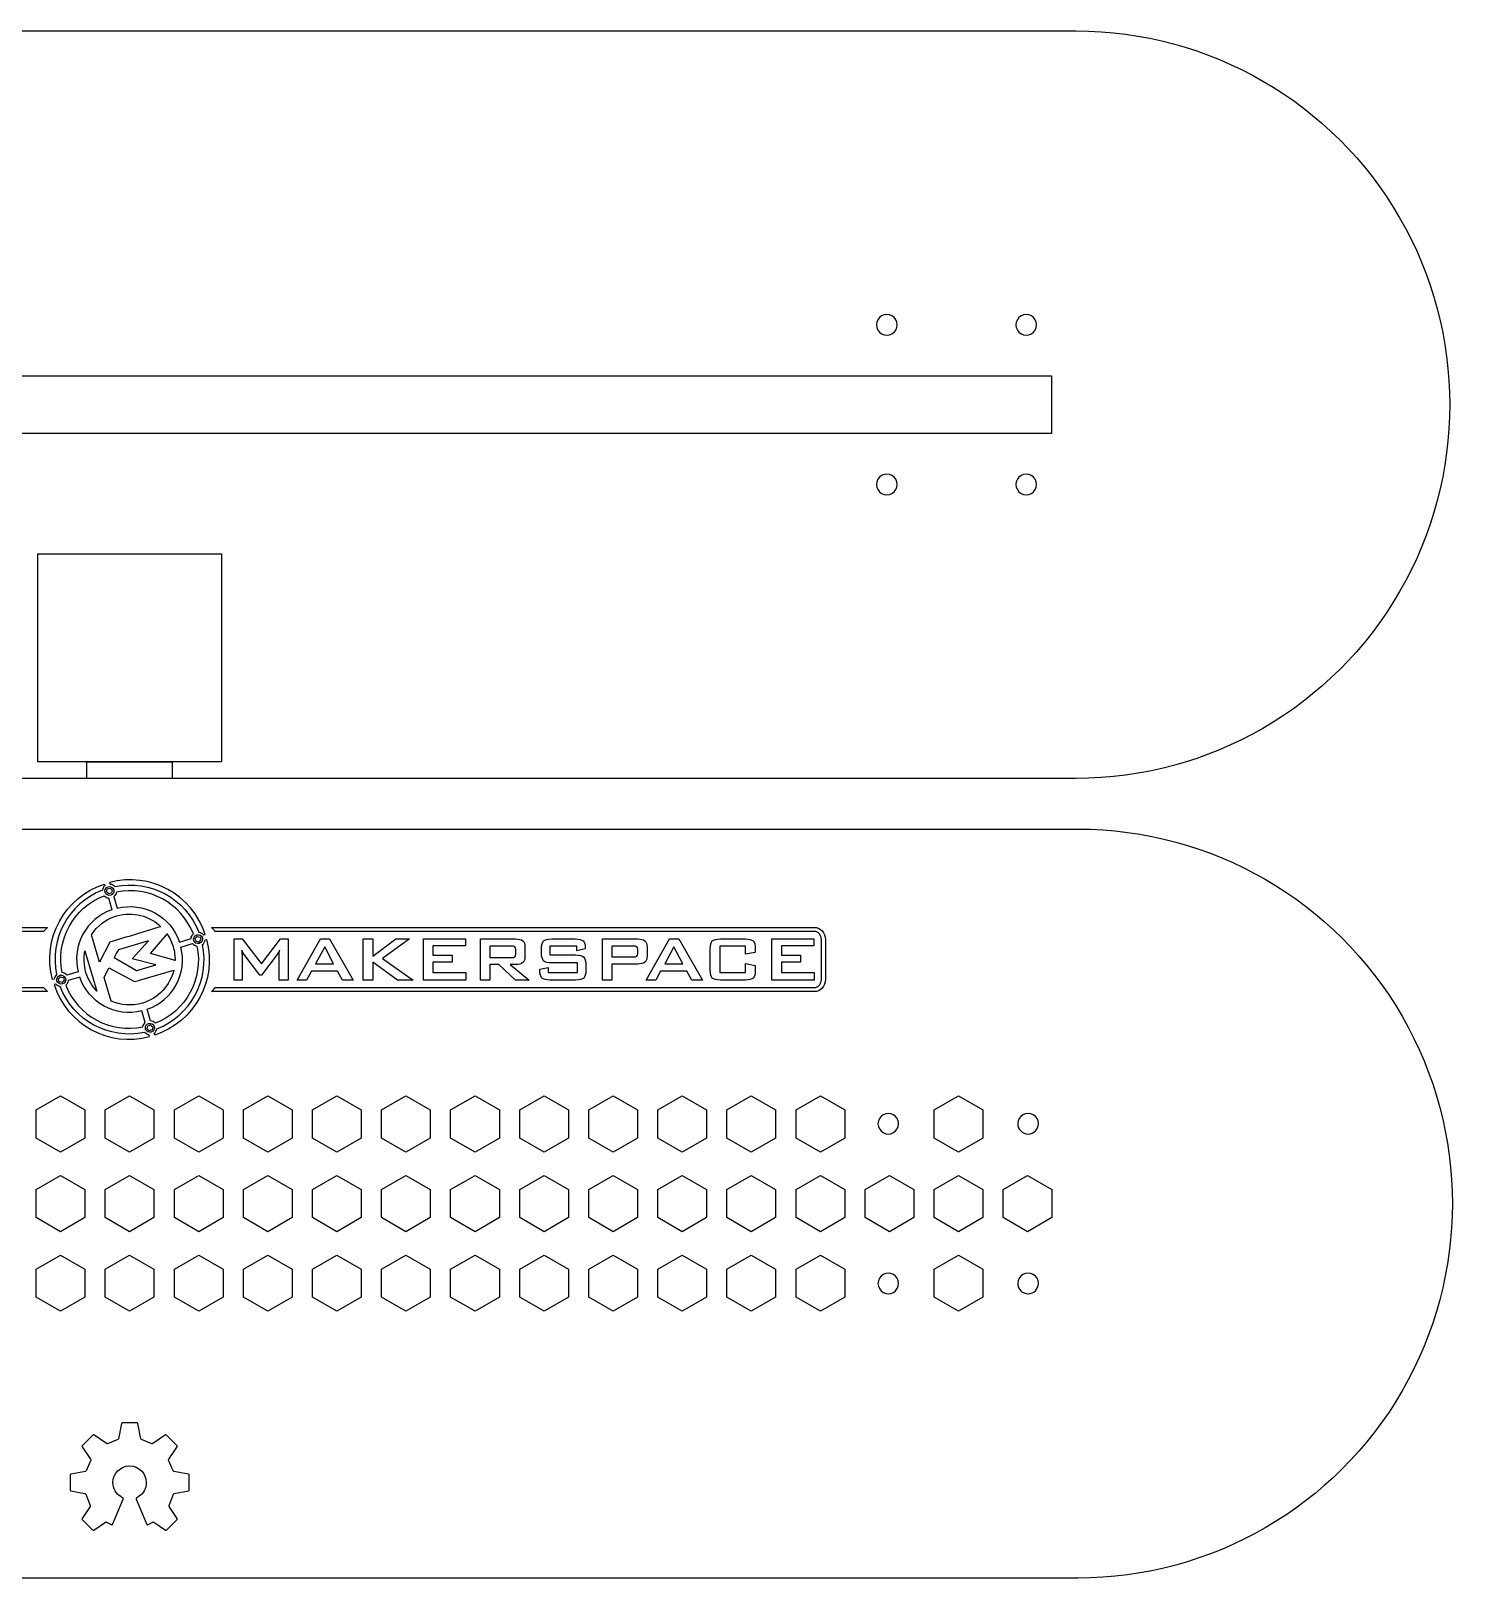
# Model space of a CAD drawing. Extents: x 4 to 542, y 5 to 160.
# Drawn here: x 128 to 272, y 5.3 to 160.3 of the extents above; entities that cross this region are included whole.
import ezdxf

# ---------------------------------------------------------------- set-up
doc = ezdxf.new("R2010")
doc.units = 0
doc.layers.get('0').update_dxf_attribs({"linetype": 'CONTINUOUS'})

msp = doc.modelspace()

# ---------------------------------------------------------------- linework, layer by layer
at = {"color": 5}
for p, q in [((43.03951, 160.275035), (232.66025, 160.275035)), ((214.733352, 130.833917), (214.733352, 130.833917)), ((228.705402, 130.833917), (228.705402, 130.833917)), ((45.495692, 125.750065), (230.20407, 125.750065)), ((230.20407, 125.750065), (230.20407, 119.949711)), ((230.20407, 119.949711), (45.495692, 119.949711)), ((214.733352, 114.865858), (214.733352, 114.865858)), ((228.705402, 114.865858), (228.705402, 114.865858)), ((42.84988, 80.349886), (232.84988, 80.349886)), ((214.885174, 50.849886), (214.885174, 50.849886)), ((228.885174, 50.849886), (228.885174, 50.849886)), ((214.885174, 34.849886), (214.885174, 34.849886)), ((228.885174, 34.849886), (228.885174, 34.849886)), ((232.84988, 5.349886), (42.84988, 5.349886))]:
    msp.add_line(p, q, dxfattribs=at)
at = {"color": 6}
for p, q in [((128.649884, 107.927732), (147.049882, 107.927732)), ((128.649884, 87.077734), (128.649884, 107.927732)), ((147.049882, 107.927732), (147.049882, 87.077734)), ((147.049882, 87.077734), (128.649884, 87.077734)), ((133.574884, 87.078375), (142.124883, 87.078375)), ((133.574884, 85.428375), (133.574884, 87.078375)), ((142.124883, 87.078375), (142.124883, 85.428375)), ((142.124883, 85.428375), (133.574884, 85.428375))]:
    msp.add_line(p, q, dxfattribs=at)
at = {"color": 3}
for p, q in [((135.320213, 74.847203), (135.368949, 74.682565)), ((135.611682, 74.354273), (135.754262, 74.396517)), ((135.754262, 74.396517), (135.896822, 74.438647)), ((135.847808, 75.003212), (135.893227, 74.849548)), ((135.896822, 74.438647), (136.004609, 74.336236)), ((135.541962, 74.065155), (135.576822, 74.209732)), ((135.64975, 73.962744), (135.541962, 74.065155)), ((135.576822, 74.209732), (135.611682, 74.354273)), ((135.757531, 73.860332), (135.64975, 73.962744)), ((135.732581, 73.452618), (136.082005, 72.270856)), ((135.900118, 73.902462), (135.757531, 73.860332)), ((136.042678, 73.944592), (135.900118, 73.902462)), ((136.004609, 74.336236), (136.112329, 74.233709)), ((136.077605, 74.089144), (136.042678, 73.944592)), ((136.112329, 74.233709), (136.077605, 74.089144)), ((136.258815, 74.277145), (136.258815, 74.277145)), ((136.263343, 73.597609), (136.609538, 72.426846)), ((136.55136, 71.653263), (136.55136, 71.653263)), ((69.376423, 70.503628), (129.63325, 70.503628)), ((129.232646, 70.098409), (69.376423, 70.098409)), ((134.840996, 67.009452), (134.025379, 69.767872)), ((139.931095, 67.90331), (141.554085, 69.752153)), ((141.554085, 69.752153), (141.609049, 69.808592)), ((141.609049, 69.808592), (141.590251, 69.872233)), ((144.233003, 69.849633), (144.233003, 69.849633)), ((144.573871, 69.757051), (144.573871, 69.757051)), ((145.255661, 69.758639), (145.411128, 69.804633)), ((146.064218, 70.504787), (206.447492, 70.504787)), ((146.064218, 70.504787), (146.064218, 70.504787)), ((206.447478, 70.099422), (146.42502, 70.099422)), ((135.864683, 69.03126), (134.840996, 67.009452)), ((139.737146, 69.154833), (136.723026, 68.263274)), ((138.110161, 67.368014), (139.737146, 69.154833)), ((142.83478, 69.042838), (144.001175, 69.38772)), ((142.986112, 68.531126), (144.159134, 68.87796)), ((144.412311, 69.395018), (144.514677, 69.502844)), ((144.454413, 69.252437), (144.412311, 69.395018)), ((144.496719, 69.109871), (144.454413, 69.252437)), ((144.641248, 69.07497), (144.496719, 69.109871)), ((144.514677, 69.502844), (144.617259, 69.610548)), ((144.595071, 68.630372), (144.595071, 68.630372)), ((144.617259, 69.610548), (144.761829, 69.575769)), ((144.785825, 69.04007), (144.641248, 69.07497)), ((144.761829, 69.575769), (144.906365, 69.540869)), ((144.888198, 69.147896), (144.785825, 69.04007)), ((144.99057, 69.255723), (144.888198, 69.147896)), ((144.906365, 69.540869), (144.948468, 69.398291)), ((144.948468, 69.398291), (144.99057, 69.255723)), ((145.400176, 69.24496), (145.562433, 69.292903)), ((148.328893, 65.225462), (148.328893, 69.351597)), ((148.328893, 69.351597), (149.10561, 69.351597)), ((149.10561, 69.351597), (151.049446, 66.857529)), ((151.049446, 66.857529), (152.950645, 69.351597)), ((152.950645, 69.351597), (153.719388, 69.351597)), ((153.719388, 69.351597), (153.719388, 65.225462)), ((154.62512, 65.225462), (156.959311, 69.351597)), ((157.388324, 68.5509), (156.471701, 66.872187)), ((156.959311, 69.351597), (157.883922, 69.351597)), ((158.278304, 66.872187), (157.388324, 68.5509)), ((157.883922, 69.351597), (160.250103, 65.225462)), ((161.253111, 65.225462), (161.253111, 69.351597)), ((161.253111, 69.351597), (162.221685, 69.351597)), ((162.221685, 69.351597), (162.221685, 67.630267)), ((162.221685, 67.630267), (164.509239, 69.351597)), ((165.898845, 69.351597), (163.16627, 67.407768)), ((164.509239, 69.351597), (165.898845, 69.351597)), ((167.276213, 65.225462), (167.276213, 69.351597)), ((167.276213, 69.351597), (171.500935, 69.351597)), ((171.500935, 68.649492), (168.236793, 68.649492)), ((168.236793, 68.649492), (168.236793, 67.72754)), ((171.500935, 69.351597), (171.500935, 68.649492)), ((172.986233, 65.225462), (172.986233, 69.351597)), ((172.986233, 69.351597), (176.515499, 69.351597)), ((176.090501, 68.637498), (173.930832, 68.637498)), ((173.930832, 68.637498), (173.930832, 67.489038)), ((176.090501, 68.637498), (176.090501, 68.637498)), ((176.5235, 67.81679), (176.5235, 68.313748)), ((177.448117, 68.552214), (177.448117, 67.582302)), ((179.106597, 67.919384), (179.106597, 68.375033)), ((182.646525, 68.6295), (179.945947, 68.6295)), ((179.945947, 68.6295), (179.945947, 67.743511)), ((180.129817, 69.351597), (182.470655, 69.351597)), ((182.646525, 68.160538), (182.646525, 68.6295)), ((183.493875, 68.360362), (182.646525, 68.160538)), ((183.493875, 68.445648), (183.493875, 68.360362)), ((185.214987, 65.225483), (185.214987, 69.351614)), ((185.214987, 69.351614), (188.74424, 69.351614)), ((188.319242, 68.637514), (186.15958, 68.637514)), ((186.15958, 68.637514), (186.15958, 67.543685)), ((188.319242, 68.637514), (188.319242, 68.637514)), ((188.752241, 67.871424), (188.752241, 68.313765)), ((189.606029, 65.225483), (191.940227, 69.351614)), ((189.676865, 68.552236), (189.676865, 67.630283)), ((192.369239, 68.550916), (191.452609, 66.87221)), ((191.940227, 69.351614), (192.864837, 69.351614)), ((193.259213, 66.87221), (192.369239, 68.550916)), ((192.864837, 69.351614), (195.231005, 65.225483)), ((196.008852, 66.200717), (196.008852, 68.375049)), ((199.55678, 68.61352), (196.969446, 68.61352)), ((196.969446, 68.61352), (196.969446, 66.002213)), ((197.032065, 69.351614), (199.494154, 69.351614)), ((199.55678, 67.832809), (199.55678, 68.61352)), ((200.517367, 68.375049), (200.517367, 67.984675)), ((202.17186, 65.225483), (202.17186, 69.351614)), ((202.17186, 69.351614), (206.39659, 69.351614)), ((206.39659, 68.649515), (203.132434, 68.649515)), ((203.132434, 68.649515), (203.132434, 67.727556)), ((206.39659, 69.351614), (206.39659, 68.649515)), ((207.152005, 65.295486), (207.152005, 69.281587)), ((207.557366, 69.281593), (207.557366, 65.295486)), ((133.374854, 68.163584), (134.569029, 64.124516)), ((136.302772, 67.481834), (138.548454, 66.205747)), ((140.456401, 66.741537), (138.110161, 67.368014)), ((138.55529, 66.179416), (140.456401, 66.741537)), ((142.302474, 67.221127), (139.931095, 67.90331)), ((142.379389, 67.203684), (142.302474, 67.221127)), ((142.392724, 67.158312), (142.379389, 67.203684)), ((149.105759, 67.77416), (149.105759, 65.225462)), ((150.881591, 65.721087), (149.328137, 67.790137)), ((152.622929, 67.782158), (151.073442, 65.721087)), ((152.829414, 65.225462), (152.829414, 67.77416)), ((156.471701, 66.872187), (158.278304, 66.872187)), ((164.693115, 65.225462), (162.221685, 67.040062)), ((162.221685, 67.040062), (162.221685, 65.225462)), ((163.16627, 67.407768), (166.234588, 65.225462)), ((168.236793, 67.72754), (170.141979, 67.72754)), ((170.141979, 67.025398), (168.236793, 67.025398)), ((168.236793, 67.025398), (168.236793, 66.002186)), ((170.141979, 67.72754), (170.141979, 67.025398)), ((173.930832, 67.489038), (176.090501, 67.489038)), ((174.840801, 66.782919), (173.930832, 66.782919)), ((173.930832, 66.782919), (173.930832, 65.225462)), ((176.503505, 65.225462), (174.840801, 66.782919)), ((176.515499, 66.782919), (175.977237, 66.782919)), ((175.977237, 66.782919), (177.88111, 65.225462)), ((179.945947, 67.743511), (182.517293, 67.743511)), ((182.701143, 66.942795), (180.129817, 66.942795)), ((182.701143, 66.002186), (182.701143, 66.942795)), ((183.548493, 66.766947), (183.548493, 66.200697)), ((186.15958, 67.543685), (188.319242, 67.543685)), ((188.74424, 66.833576), (186.15958, 66.833576)), ((186.15958, 66.833576), (186.15958, 65.225483)), ((191.452609, 66.87221), (193.259213, 66.87221)), ((200.517367, 67.984675), (199.55678, 67.832809)), ((199.55678, 66.002213), (199.55678, 66.888188)), ((199.55678, 66.888188), (200.517367, 66.68967)), ((200.517367, 66.68967), (200.517367, 66.200717)), ((203.132434, 67.727556), (205.037626, 67.727556)), ((205.037626, 67.025414), (203.132434, 67.025414)), ((203.132434, 67.025414), (203.132434, 66.002213)), ((205.037626, 67.727556), (205.037626, 67.025414)), ((130.302989, 65.337413), (130.121603, 65.28381)), ((130.714118, 65.344595), (130.816491, 65.452416)), ((130.756424, 65.202022), (130.714118, 65.344595)), ((130.798526, 65.059435), (130.756424, 65.202022)), ((130.816491, 65.452416), (130.919039, 65.560238)), ((130.875651, 65.706717), (130.875651, 65.706717)), ((130.919039, 65.560238), (131.063616, 65.525378)), ((131.063616, 65.525378), (131.208166, 65.490451)), ((131.083564, 65.973757), (131.08353, 65.973757)), ((131.190005, 65.097483), (131.087632, 64.989648)), ((131.292371, 65.205311), (131.190005, 65.097483)), ((131.208166, 65.490451), (131.250268, 65.347884)), ((131.250268, 65.347884), (131.292371, 65.205311)), ((132.697992, 66.045574), (131.557373, 65.708301)), ((132.849263, 65.533853), (131.701984, 65.194637)), ((135.287371, 65.499853), (135.776843, 66.465286)), ((135.987504, 63.131973), (135.287371, 65.499853)), ((135.776843, 66.465286), (138.337244, 65.075755)), ((138.337244, 65.075755), (138.46299, 65.112916)), ((138.46299, 65.112916), (138.626587, 65.161178)), ((138.548454, 66.205747), (138.55529, 66.179416)), ((138.626587, 65.161178), (138.838717, 65.223858)), ((138.838717, 65.223858), (142.271703, 66.239095)), ((149.105759, 65.225462), (148.328893, 65.225462)), ((151.073442, 65.721087), (150.881591, 65.721087)), ((153.719388, 65.225462), (152.829414, 65.225462)), ((155.581734, 65.225462), (154.62512, 65.225462)), ((156.061343, 66.126097), (155.581734, 65.225462)), ((158.676647, 66.126097), (156.061343, 66.126097)), ((159.172272, 65.225462), (158.676647, 66.126097)), ((160.250103, 65.225462), (159.172272, 65.225462)), ((162.221685, 65.225462), (161.253111, 65.225462)), ((166.234588, 65.225462), (164.693115, 65.225462)), ((171.539579, 65.225462), (167.276213, 65.225462)), ((168.236793, 66.002186), (171.539579, 66.002186)), ((171.539579, 66.002186), (171.539579, 65.225462)), ((173.930832, 65.225462), (172.986233, 65.225462)), ((177.88111, 65.225462), (176.503505, 65.225462)), ((178.938722, 66.31395), (179.786066, 66.48983)), ((178.938722, 66.200697), (178.938722, 66.31395)), ((179.786066, 66.48983), (179.786066, 66.002186)), ((179.786066, 66.002186), (182.701143, 66.002186)), ((182.517293, 65.225462), (179.969936, 65.225462)), ((186.15958, 65.225483), (185.214987, 65.225483)), ((190.562622, 65.225483), (189.606029, 65.225483)), ((191.042252, 66.126118), (190.562622, 65.225483)), ((193.657555, 66.126118), (191.042252, 66.126118)), ((194.153174, 65.225483), (193.657555, 66.126118)), ((195.231005, 65.225483), (194.153174, 65.225483)), ((196.969446, 66.002213), (199.55678, 66.002213)), ((199.494154, 65.225483), (197.032065, 65.225483)), ((206.43522, 65.225483), (202.17186, 65.225483)), ((203.132434, 66.002213), (206.43522, 66.002213)), ((206.43522, 66.002213), (206.43522, 65.225483)), ((69.376423, 64.478666), (129.232646, 64.478666)), ((129.633216, 64.07346), (69.376423, 64.07346)), ((130.460785, 64.8276), (130.272895, 64.772021)), ((130.943062, 65.024507), (130.798526, 65.059435)), ((131.087632, 64.989648), (130.943062, 65.024507)), ((131.449328, 64.73134), (131.449328, 64.73134)), ((206.447492, 64.0723), (146.064232, 64.0723)), ((146.42502, 64.477649), (206.447478, 64.477649)), ((139.41917, 60.984291), (139.074525, 62.149854)), ((139.943509, 61.151273), (139.602099, 62.305857)), ((139.59246, 60.366975), (139.62732, 60.511538)), ((139.62732, 60.511538), (139.662045, 60.656102)), ((139.662045, 60.656102), (139.804625, 60.698204)), ((139.804625, 60.698204), (139.947198, 60.740307)), ((139.947198, 60.740307), (140.054979, 60.637941)), ((140.054979, 60.637941), (140.162645, 60.535534)), ((140.162645, 60.535534), (140.12792, 60.390957)), ((140.309137, 60.579058), (140.309137, 60.579058)), ((139.70012, 60.264609), (139.59246, 60.366975)), ((139.807908, 60.16223), (139.70012, 60.264609)), ((139.836317, 59.573451), (139.782775, 59.754289)), ((139.950494, 60.204332), (139.807908, 60.16223)), ((140.093061, 60.246435), (139.950494, 60.204332)), ((140.12792, 60.390957), (140.093061, 60.246435)), ((140.363898, 59.729501), (140.313537, 59.89936))]:
    msp.add_line(p, q, dxfattribs=at)
at = {"color": 1}
for p, q in [((128.4919, 52.225956), (130.93079, 53.634056)), ((130.93079, 53.634056), (133.36967, 52.225956)), ((135.411, 52.225956), (137.84988, 53.634056)), ((137.84988, 53.634056), (140.28877, 52.225956)), ((142.3301, 52.225956), (144.76898, 53.634056)), ((144.76898, 53.634056), (147.20787, 52.225956)), ((149.24921, 52.225956), (151.6881, 53.634056)), ((151.6881, 53.634056), (154.12698, 52.225956)), ((156.16831, 52.225956), (158.60719, 53.634056)), ((158.60719, 53.634056), (161.04608, 52.225956)), ((163.08741, 52.225956), (165.52629, 53.634056)), ((165.52629, 53.634056), (167.96518, 52.225956)), ((170.00652, 52.225956), (172.4454, 53.634056)), ((172.4454, 53.634056), (174.88429, 52.225956)), ((176.92562, 52.225956), (179.3645, 53.634056)), ((179.3645, 53.634056), (181.80339, 52.225956)), ((183.84471, 52.225956), (186.2836, 53.634056)), ((186.2836, 53.634056), (188.72249, 52.225956)), ((190.76381, 52.225956), (193.2027, 53.634056)), ((193.2027, 53.634056), (195.64158, 52.225956)), ((197.68291, 52.225956), (200.1218, 53.634056)), ((200.1218, 53.634056), (202.56068, 52.225956)), ((204.60201, 52.225956), (207.04089, 53.634056)), ((207.04089, 53.634056), (209.47978, 52.225956)), ((218.44022, 52.225956), (220.8791, 53.634056)), ((220.8791, 53.634056), (223.31799, 52.225956)), ((128.4919, 49.409776), (128.4919, 52.225956)), ((133.36967, 52.225956), (133.36967, 49.409776)), ((135.411, 49.409776), (135.411, 52.225956)), ((140.28877, 52.225956), (140.28877, 49.409776)), ((142.3301, 49.409776), (142.3301, 52.225956)), ((147.20787, 52.225956), (147.20787, 49.409776)), ((149.24921, 49.409776), (149.24921, 52.225956)), ((154.12698, 52.225956), (154.12698, 49.409776)), ((156.16831, 49.409776), (156.16831, 52.225956)), ((161.04608, 52.225956), (161.04608, 49.409776)), ((163.08741, 49.409776), (163.08741, 52.225956)), ((167.96518, 52.225956), (167.96518, 49.409776)), ((170.00652, 49.409776), (170.00652, 52.225956)), ((174.88429, 52.225956), (174.88429, 49.409776)), ((176.92562, 49.409776), (176.92562, 52.225956)), ((181.80339, 52.225956), (181.80339, 49.409776)), ((183.84471, 49.409776), (183.84471, 52.225956)), ((188.72249, 52.225956), (188.72249, 49.409776)), ((190.76381, 49.409776), (190.76381, 52.225956)), ((195.64158, 52.225956), (195.64158, 49.409776)), ((197.68291, 49.409776), (197.68291, 52.225956)), ((202.56068, 52.225956), (202.56068, 49.409776)), ((204.60201, 49.409776), (204.60201, 52.225956)), ((209.47978, 52.225956), (209.47978, 49.409776)), ((218.44022, 49.409776), (218.44022, 52.225956)), ((223.31799, 52.225956), (223.31799, 49.409776)), ((130.93079, 48.001686), (128.4919, 49.409776)), ((133.36967, 49.409776), (130.93079, 48.001686)), ((137.84988, 48.001686), (135.411, 49.409776)), ((140.28877, 49.409776), (137.84988, 48.001686)), ((144.76898, 48.001686), (142.3301, 49.409776)), ((147.20787, 49.409776), (144.76898, 48.001686)), ((151.6881, 48.001686), (149.24921, 49.409776)), ((154.12698, 49.409776), (151.6881, 48.001686)), ((158.60719, 48.001686), (156.16831, 49.409776)), ((161.04608, 49.409776), (158.60719, 48.001686)), ((165.52629, 48.001686), (163.08741, 49.409776)), ((167.96518, 49.409776), (165.52629, 48.001686)), ((172.4454, 48.001686), (170.00652, 49.409776)), ((174.88429, 49.409776), (172.4454, 48.001686)), ((179.3645, 48.001686), (176.92562, 49.409776)), ((181.80339, 49.409776), (179.3645, 48.001686)), ((186.2836, 48.001686), (183.84471, 49.409776)), ((188.72249, 49.409776), (186.2836, 48.001686)), ((193.2027, 48.001686), (190.76381, 49.409776)), ((195.64158, 49.409776), (193.2027, 48.001686)), ((200.1218, 48.001686), (197.68291, 49.409776)), ((202.56068, 49.409776), (200.1218, 48.001686)), ((207.04089, 48.001686), (204.60201, 49.409776)), ((209.47978, 49.409776), (207.04089, 48.001686)), ((220.8791, 48.001686), (218.44022, 49.409776)), ((223.31799, 49.409776), (220.8791, 48.001686)), ((128.4919, 44.257966), (130.93079, 45.666056)), ((130.93079, 45.666056), (133.36967, 44.257966)), ((135.411, 44.257966), (137.84988, 45.666056)), ((137.84988, 45.666056), (140.28877, 44.257966)), ((142.3301, 44.257966), (144.76898, 45.666056)), ((144.76898, 45.666056), (147.20787, 44.257966)), ((149.24921, 44.257966), (151.6881, 45.666056)), ((151.6881, 45.666056), (154.12698, 44.257966)), ((156.16831, 44.257966), (158.60719, 45.666056)), ((158.60719, 45.666056), (161.04608, 44.257966)), ((163.08741, 44.257966), (165.52629, 45.666056)), ((165.52629, 45.666056), (167.96518, 44.257966)), ((170.00652, 44.257966), (172.4454, 45.666056)), ((172.4454, 45.666056), (174.88429, 44.257966)), ((176.92562, 44.257966), (179.3645, 45.666056)), ((179.3645, 45.666056), (181.80339, 44.257966)), ((183.84471, 44.257966), (186.2836, 45.666056)), ((186.2836, 45.666056), (188.72249, 44.257966)), ((190.76381, 44.257966), (193.2027, 45.666056)), ((193.2027, 45.666056), (195.64158, 44.257966)), ((197.68291, 44.257966), (200.1218, 45.666056)), ((200.1218, 45.666056), (202.56068, 44.257966)), ((204.60201, 44.257966), (207.04089, 45.666056)), ((207.04089, 45.666056), (209.47978, 44.257966)), ((211.52112, 44.257966), (213.96001, 45.666056)), ((213.96001, 45.666056), (216.39889, 44.257966)), ((218.44022, 44.257966), (220.8791, 45.666056)), ((220.8791, 45.666056), (223.31799, 44.257966)), ((225.35932, 44.257966), (227.7982, 45.666056)), ((227.7982, 45.666056), (230.23709, 44.257966)), ((128.4919, 41.441786), (128.4919, 44.257966)), ((133.36967, 44.257966), (133.36967, 41.441786)), ((135.411, 41.441786), (135.411, 44.257966)), ((140.28877, 44.257966), (140.28877, 41.441786)), ((142.3301, 41.441786), (142.3301, 44.257966)), ((147.20787, 44.257966), (147.20787, 41.441786)), ((149.24921, 41.441786), (149.24921, 44.257966)), ((154.12698, 44.257966), (154.12698, 41.441786)), ((156.16831, 41.441786), (156.16831, 44.257966)), ((161.04608, 44.257966), (161.04608, 41.441786)), ((163.08741, 41.441786), (163.08741, 44.257966)), ((167.96518, 44.257966), (167.96518, 41.441786)), ((170.00652, 41.441786), (170.00652, 44.257966)), ((174.88429, 44.257966), (174.88429, 41.441786)), ((176.92562, 41.441786), (176.92562, 44.257966)), ((181.80339, 44.257966), (181.80339, 41.441786)), ((183.84471, 41.441786), (183.84471, 44.257966)), ((188.72249, 44.257966), (188.72249, 41.441786)), ((190.76381, 41.441786), (190.76381, 44.257966)), ((195.64158, 44.257966), (195.64158, 41.441786)), ((197.68291, 41.441786), (197.68291, 44.257966)), ((202.56068, 44.257966), (202.56068, 41.441786)), ((204.60201, 41.441786), (204.60201, 44.257966)), ((209.47978, 44.257966), (209.47978, 41.441786)), ((211.52112, 41.441786), (211.52112, 44.257966)), ((216.39889, 44.257966), (216.39889, 41.441786)), ((218.44022, 41.441786), (218.44022, 44.257966)), ((223.31799, 44.257966), (223.31799, 41.441786)), ((225.35932, 41.441786), (225.35932, 44.257966)), ((230.23709, 44.257966), (230.23709, 41.441786)), ((130.93079, 40.033696), (128.4919, 41.441786)), ((133.36967, 41.441786), (130.93079, 40.033696)), ((137.84988, 40.033696), (135.411, 41.441786)), ((140.28877, 41.441786), (137.84988, 40.033696)), ((144.76898, 40.033696), (142.3301, 41.441786)), ((147.20787, 41.441786), (144.76898, 40.033696)), ((151.6881, 40.033696), (149.24921, 41.441786)), ((154.12698, 41.441786), (151.6881, 40.033696)), ((158.60719, 40.033696), (156.16831, 41.441786)), ((161.04608, 41.441786), (158.60719, 40.033696)), ((165.52629, 40.033696), (163.08741, 41.441786)), ((167.96518, 41.441786), (165.52629, 40.033696)), ((172.4454, 40.033696), (170.00652, 41.441786)), ((174.88429, 41.441786), (172.4454, 40.033696)), ((179.3645, 40.033696), (176.92562, 41.441786)), ((181.80339, 41.441786), (179.3645, 40.033696)), ((186.2836, 40.033696), (183.84471, 41.441786)), ((188.72249, 41.441786), (186.2836, 40.033696)), ((193.2027, 40.033696), (190.76381, 41.441786)), ((195.64158, 41.441786), (193.2027, 40.033696)), ((200.1218, 40.033696), (197.68291, 41.441786)), ((202.56068, 41.441786), (200.1218, 40.033696)), ((207.04089, 40.033696), (204.60201, 41.441786)), ((209.47978, 41.441786), (207.04089, 40.033696)), ((213.96001, 40.033696), (211.52112, 41.441786)), ((216.39889, 41.441786), (213.96001, 40.033696)), ((220.8791, 40.033696), (218.44022, 41.441786)), ((223.31799, 41.441786), (220.8791, 40.033696)), ((227.7982, 40.033696), (225.35932, 41.441786)), ((230.23709, 41.441786), (227.7982, 40.033696)), ((128.4919, 36.289986), (130.93079, 37.698076)), ((130.93079, 37.698076), (133.36967, 36.289986)), ((135.411, 36.289986), (137.84988, 37.698076)), ((137.84988, 37.698076), (140.28877, 36.289986)), ((142.3301, 36.289986), (144.76898, 37.698076)), ((144.76898, 37.698076), (147.20787, 36.289986)), ((149.24921, 36.289986), (151.6881, 37.698076)), ((151.6881, 37.698076), (154.12698, 36.289986)), ((156.16831, 36.289986), (158.60719, 37.698076)), ((158.60719, 37.698076), (161.04608, 36.289986)), ((163.08741, 36.289986), (165.52629, 37.698076)), ((165.52629, 37.698076), (167.96518, 36.289986)), ((170.00652, 36.289986), (172.4454, 37.698076)), ((172.4454, 37.698076), (174.88429, 36.289986)), ((176.92562, 36.289986), (179.3645, 37.698076)), ((179.3645, 37.698076), (181.80339, 36.289986)), ((183.84471, 36.289986), (186.2836, 37.698076)), ((186.2836, 37.698076), (188.72249, 36.289986)), ((190.76381, 36.289986), (193.2027, 37.698076)), ((193.2027, 37.698076), (195.64158, 36.289986)), ((197.68291, 36.289986), (200.1218, 37.698076)), ((200.1218, 37.698076), (202.56068, 36.289986)), ((204.60201, 36.289986), (207.04089, 37.698076)), ((207.04089, 37.698076), (209.47978, 36.289986)), ((218.44022, 36.289986), (220.8791, 37.698076)), ((220.8791, 37.698076), (223.31799, 36.289986)), ((128.4919, 33.473806), (128.4919, 36.289986)), ((133.36967, 36.289986), (133.36967, 33.473806)), ((135.411, 33.473806), (135.411, 36.289986)), ((140.28877, 36.289986), (140.28877, 33.473806)), ((142.3301, 33.473806), (142.3301, 36.289986)), ((147.20787, 36.289986), (147.20787, 33.473806)), ((149.24921, 33.473806), (149.24921, 36.289986)), ((154.12698, 36.289986), (154.12698, 33.473806)), ((156.16831, 33.473806), (156.16831, 36.289986)), ((161.04608, 36.289986), (161.04608, 33.473806)), ((163.08741, 33.473806), (163.08741, 36.289986)), ((167.96518, 36.289986), (167.96518, 33.473806)), ((170.00652, 33.473806), (170.00652, 36.289986)), ((174.88429, 36.289986), (174.88429, 33.473806)), ((176.92562, 33.473806), (176.92562, 36.289986)), ((181.80339, 36.289986), (181.80339, 33.473806)), ((183.84471, 33.473806), (183.84471, 36.289986)), ((188.72249, 36.289986), (188.72249, 33.473806)), ((190.76381, 33.473806), (190.76381, 36.289986)), ((195.64158, 36.289986), (195.64158, 33.473806)), ((197.68291, 33.473806), (197.68291, 36.289986)), ((202.56068, 36.289986), (202.56068, 33.473806)), ((204.60201, 33.473806), (204.60201, 36.289986)), ((209.47978, 36.289986), (209.47978, 33.473806)), ((218.44022, 33.473806), (218.44022, 36.289986)), ((223.31799, 36.289986), (223.31799, 33.473806)), ((130.93079, 32.065716), (128.4919, 33.473806)), ((133.36967, 33.473806), (130.93079, 32.065716)), ((137.84988, 32.065716), (135.411, 33.473806)), ((140.28877, 33.473806), (137.84988, 32.065716)), ((144.76898, 32.065716), (142.3301, 33.473806)), ((147.20787, 33.473806), (144.76898, 32.065716)), ((151.6881, 32.065716), (149.24921, 33.473806)), ((154.12698, 33.473806), (151.6881, 32.065716)), ((158.60719, 32.065716), (156.16831, 33.473806)), ((161.04608, 33.473806), (158.60719, 32.065716)), ((165.52629, 32.065716), (163.08741, 33.473806)), ((167.96518, 33.473806), (165.52629, 32.065716)), ((172.4454, 32.065716), (170.00652, 33.473806)), ((174.88429, 33.473806), (172.4454, 32.065716)), ((179.3645, 32.065716), (176.92562, 33.473806)), ((181.80339, 33.473806), (179.3645, 32.065716)), ((186.2836, 32.065716), (183.84471, 33.473806)), ((188.72249, 33.473806), (186.2836, 32.065716)), ((193.2027, 32.065716), (190.76381, 33.473806)), ((195.64158, 33.473806), (193.2027, 32.065716)), ((200.1218, 32.065716), (197.68291, 33.473806)), ((202.56068, 33.473806), (200.1218, 32.065716)), ((207.04089, 32.065716), (204.60201, 33.473806)), ((209.47978, 33.473806), (207.04089, 32.065716)), ((220.8791, 32.065716), (218.44022, 33.473806)), ((223.31799, 33.473806), (220.8791, 32.065716)), ((137.017487, 20.819239), (136.735357, 19.303098)), ((138.604339, 20.884243), (137.095599, 20.884243)), ((138.96476, 19.303098), (138.68254, 20.819239)), ((134.162474, 19.669404), (133.095656, 18.602676)), ((135.530327, 18.809548), (134.26377, 19.678767)), ((136.660455, 19.217318), (135.644196, 18.801344)), ((140.055832, 18.801344), (139.039662, 19.217318)), ((141.436346, 19.678767), (140.169701, 18.809548)), ((142.604282, 18.602676), (141.537553, 19.669404)), ((133.086294, 18.50138), (133.940443, 17.256581)), ((133.947488, 17.143247), (133.498076, 16.094976)), ((142.201773, 16.094976), (141.75245, 17.143247)), ((141.759584, 17.256581), (142.613645, 18.50138)), ((131.88055, 15.669461), (131.880639, 14.160811)), ((133.411315, 16.020341), (131.945554, 15.747752)), ((143.754384, 15.747752), (142.288534, 16.020341)), ((143.819031, 14.160722), (143.819209, 15.669372)), ((131.945644, 14.082521), (133.375469, 13.81644)), ((142.324202, 13.816351), (143.754027, 14.082432)), ((133.898267, 12.512344), (133.086115, 11.328804)), ((133.460358, 13.741271), (133.906738, 12.626213)), ((136.134714, 10.710417), (137.191902, 13.264841)), ((137.160871, 13.360341), (137.032557, 13.438899)), ((138.507947, 13.264841), (139.565046, 10.710328)), ((138.667292, 13.438899), (138.538978, 13.360341)), ((141.793022, 12.626124), (142.239402, 13.741182)), ((142.613645, 11.328715), (141.801404, 12.512255)), ((133.095478, 11.227419), (134.162385, 10.160691)), ((134.263681, 10.151328), (135.426267, 10.949301)), ((135.537728, 10.953135), (136.05045, 10.679387)), ((139.64931, 10.679297), (140.162032, 10.953046)), ((140.273493, 10.949212), (141.436168, 10.151239)), ((141.537375, 10.160601), (142.604282, 11.22733))]:
    msp.add_line(p, q, dxfattribs=at)
at = {"color": 5}
for points in [[(232.66025, 160.275035), (246.030967, 160.275035), (258.386019, 153.141842), (265.071377, 141.562462)], [(265.071377, 141.562462), (271.756736, 129.983081), (271.756736, 115.716696), (265.071377, 104.137316)], [(213.180594, 131.730403), (212.860311, 131.545487), (212.663008, 131.203749), (212.663008, 130.833917)], [(214.215766, 131.730403), (213.895483, 131.915319), (213.500877, 131.915319), (213.180594, 131.730403)], [(214.733352, 130.833917), (214.733352, 131.203749), (214.536049, 131.545487), (214.215766, 131.730403)], [(227.152644, 131.730403), (226.832361, 131.545487), (226.635058, 131.203749), (226.635058, 130.833917)], [(228.187816, 131.730403), (227.867533, 131.915319), (227.472927, 131.915319), (227.152644, 131.730403)], [(228.705402, 130.833917), (228.705402, 131.203749), (228.508099, 131.545487), (228.187816, 131.730403)], [(212.663008, 130.833917), (212.663008, 130.464086), (212.860311, 130.122348), (213.180594, 129.937432)], [(214.215766, 129.937432), (214.536049, 130.122348), (214.733352, 130.464086), (214.733352, 130.833917)], [(226.635058, 130.833917), (226.635058, 130.464086), (226.832361, 130.122348), (227.152644, 129.937432)], [(228.187816, 129.937432), (228.508099, 130.122348), (228.705402, 130.464086), (228.705402, 130.833917)], [(213.180594, 129.937432), (213.500877, 129.752516), (213.895483, 129.752516), (214.215766, 129.937432)], [(227.152644, 129.937432), (227.472927, 129.752516), (227.867533, 129.752516), (228.187816, 129.937432)], [(213.180594, 115.762344), (212.860311, 115.577428), (212.663008, 115.23569), (212.663008, 114.865858)], [(212.663008, 114.865858), (212.663008, 114.496027), (212.860311, 114.154289), (213.180594, 113.969373)], [(214.215766, 115.762344), (213.895483, 115.94726), (213.500877, 115.94726), (213.180594, 115.762344)], [(214.733352, 114.865858), (214.733352, 115.23569), (214.536049, 115.577428), (214.215766, 115.762344)], [(214.215766, 113.969373), (214.536049, 114.154289), (214.733352, 114.496027), (214.733352, 114.865858)], [(227.152644, 115.762344), (226.832361, 115.577428), (226.635058, 115.23569), (226.635058, 114.865858)], [(226.635058, 114.865858), (226.635058, 114.496027), (226.832361, 114.154289), (227.152644, 113.969373)], [(228.187816, 115.762344), (227.867533, 115.94726), (227.472927, 115.94726), (227.152644, 115.762344)], [(228.705402, 114.865858), (228.705402, 115.23569), (228.508099, 115.577428), (228.187816, 115.762344)], [(228.187816, 113.969373), (228.508099, 114.154289), (228.705402, 114.496027), (228.705402, 114.865858)], [(213.180594, 113.969373), (213.500877, 113.784457), (213.895483, 113.784457), (214.215766, 113.969373)], [(227.152644, 113.969373), (227.472927, 113.784457), (227.867533, 113.784457), (228.187816, 113.969373)], [(265.071377, 104.137316), (258.386019, 92.557935), (246.030967, 85.424743), (232.66025, 85.424743)], [(232.66025, 85.424743), (232.66025, 85.424743), (43.03951, 85.424742), (43.03951, 85.424743)], [(232.84988, 80.349886), (246.24734, 80.349887), (258.627103, 73.202427), (265.325833, 61.599887)], [(265.325833, 61.599887), (272.024563, 49.997346), (272.024563, 35.702427), (265.325833, 24.099886)], [(213.332233, 51.746477), (213.011912, 51.56154), (212.814586, 51.219761), (212.814586, 50.849886)], [(214.367527, 51.746477), (214.047206, 51.931415), (213.652554, 51.931415), (213.332233, 51.746477)], [(214.885174, 50.849886), (214.885174, 51.219761), (214.687848, 51.56154), (214.367527, 51.746477)], [(227.332233, 51.746477), (227.011912, 51.56154), (226.814586, 51.219761), (226.814586, 50.849886)], [(228.367527, 51.746477), (228.047206, 51.931415), (227.652554, 51.931415), (227.332233, 51.746477)], [(228.885174, 50.849886), (228.885174, 51.219761), (228.687848, 51.56154), (228.367527, 51.746477)], [(212.814586, 50.849886), (212.814586, 50.480011), (213.011912, 50.138233), (213.332233, 49.953295)], [(213.332233, 49.953295), (213.652554, 49.768358), (214.047206, 49.768358), (214.367527, 49.953295)], [(214.367527, 49.953295), (214.687848, 50.138233), (214.885174, 50.480011), (214.885174, 50.849886)], [(226.814586, 50.849886), (226.814586, 50.278109), (227.278103, 49.814592), (227.84988, 49.814592)], [(227.84988, 49.814592), (228.421657, 49.814592), (228.885174, 50.278109), (228.885174, 50.849886)], [(213.332233, 35.746477), (213.011912, 35.56154), (212.814586, 35.219761), (212.814586, 34.849886)], [(214.367527, 35.746477), (214.047206, 35.931415), (213.652554, 35.931415), (213.332233, 35.746477)], [(214.885174, 34.849886), (214.885174, 35.219761), (214.687848, 35.56154), (214.367527, 35.746477)], [(227.332233, 35.746477), (227.011912, 35.56154), (226.814586, 35.219761), (226.814586, 34.849886)], [(228.367527, 35.746477), (228.047206, 35.931415), (227.652554, 35.931415), (227.332233, 35.746477)], [(228.885174, 34.849886), (228.885174, 35.219761), (228.687848, 35.56154), (228.367527, 35.746477)], [(212.814586, 34.849886), (212.814586, 34.480011), (213.011912, 34.138233), (213.332233, 33.953295)], [(214.367527, 33.953295), (214.687848, 34.138233), (214.885174, 34.480011), (214.885174, 34.849886)], [(226.814586, 34.849886), (226.814586, 34.278109), (227.278103, 33.814592), (227.84988, 33.814592)], [(227.84988, 33.814592), (228.421657, 33.814592), (228.885174, 34.278109), (228.885174, 34.849886)], [(213.332233, 33.953295), (213.652554, 33.768358), (214.047206, 33.768358), (214.367527, 33.953295)], [(265.325833, 24.099886), (258.627103, 12.497346), (246.24734, 5.349886), (232.84988, 5.349886)]]:
    msp.add_open_spline(points, degree=3, dxfattribs=at)
at = {"color": 3}
for points in [[(145.411128, 69.804633), (144.120077, 73.806405), (139.908216, 76.095885), (135.847808, 75.003212)], [(130.121603, 65.28381), (129.028921, 69.344248), (131.318506, 73.556063), (135.320213, 74.847203)], [(135.368949, 74.682565), (135.233545, 74.565954), (135.146903, 74.401018), (135.128119, 74.222938)], [(135.395565, 74.021892), (135.325114, 74.260274), (135.461088, 74.510677), (135.699562, 74.581162)], [(135.699562, 74.581162), (135.937922, 74.651562), (136.188344, 74.515578), (136.258815, 74.277145)], [(135.893227, 74.849548), (136.082255, 74.831746), (136.257069, 74.737389), (136.375876, 74.589459)], [(136.375876, 74.589459), (139.910429, 75.338454), (143.481588, 73.397634), (144.77603, 70.024686)], [(144.233003, 69.849633), (143.032567, 72.934837), (139.763585, 74.710706), (136.521685, 74.038115)], [(135.128119, 74.222938), (131.734677, 72.936349), (129.780573, 69.34935), (130.537511, 65.801712)], [(131.08353, 65.973757), (130.418067, 69.220382), (132.205887, 72.490909), (135.303528, 73.680313)], [(135.303528, 73.680313), (135.414761, 73.556306), (135.567319, 73.475255), (135.732581, 73.452618)], [(135.954824, 73.717891), (135.716437, 73.647481), (135.466042, 73.783468), (135.395565, 74.021892)], [(136.258815, 74.277145), (136.329435, 74.038777), (136.193292, 73.788373), (135.954824, 73.717891)], [(136.521685, 74.038115), (136.493729, 73.865004), (136.401618, 73.706987), (136.263343, 73.597609)], [(136.609538, 72.426846), (139.247423, 73.100822), (141.965803, 71.62312), (142.83478, 69.042838)], [(136.082005, 72.270856), (133.501744, 71.401929), (132.024041, 68.683534), (132.697992, 66.045574)], [(134.025379, 69.767872), (134.595204, 70.646005), (135.468994, 71.333194), (136.55136, 71.653263)], [(136.55136, 71.653263), (138.172069, 72.13248), (139.848074, 71.667105), (140.988869, 70.577785)], [(129.63325, 70.503628), (129.491002, 70.37592), (129.357214, 70.240574), (129.232646, 70.098409)], [(140.988869, 70.577785), (139.278621, 70.069638), (137.575642, 69.537157), (135.864683, 69.03126)], [(141.590251, 69.872233), (141.856194, 69.486411), (142.066849, 69.052717), (142.206931, 68.578987)], [(144.001175, 69.38772), (144.016947, 69.565594), (144.100644, 69.731135), (144.233003, 69.849633)], [(144.269866, 69.197782), (144.199422, 69.436141), (144.335524, 69.686556), (144.573871, 69.757051)], [(144.573871, 69.757051), (144.812237, 69.82746), (145.062652, 69.691467), (145.133123, 69.453035)], [(144.77603, 70.024686), (144.964659, 70.00459), (145.138545, 69.908313), (145.255661, 69.758639)], [(146.42502, 70.099422), (146.312826, 70.241638), (146.192326, 70.377032), (146.064218, 70.504787)], [(207.152005, 69.281587), (207.152005, 69.731396), (206.83497, 70.099422), (206.447478, 70.099422)], [(206.447492, 70.504787), (207.057917, 70.504787), (207.557366, 69.954345), (207.557366, 69.281593)], [(136.723026, 68.263274), (136.580649, 67.998911), (136.43417, 67.753309), (136.302772, 67.481834)], [(139.602099, 62.305857), (142.182374, 63.174799), (143.660057, 65.893146), (142.986112, 68.531126)], [(145.562433, 69.292903), (146.655183, 65.232455), (144.365626, 61.02064), (140.363898, 59.729501)], [(144.595071, 68.630372), (145.274052, 65.385655), (143.498768, 62.111481), (140.411645, 60.90869)], [(140.574958, 60.36114), (143.958321, 61.654561), (145.903992, 65.23747), (145.145497, 68.780038)], [(142.206931, 68.578987), (142.347007, 68.105232), (142.406025, 67.626748), (142.392724, 67.158312)], [(144.159134, 68.87796), (144.269027, 68.744875), (144.424942, 68.656593), (144.595071, 68.630372)], [(144.829126, 68.893779), (144.590732, 68.823388), (144.340344, 68.959363), (144.269866, 69.197782)], [(145.133123, 69.453035), (145.203581, 69.214666), (145.067465, 68.964263), (144.829126, 68.893779)], [(145.145497, 68.780038), (145.287434, 68.895684), (145.379125, 69.063234), (145.400176, 69.24496)], [(149.181577, 68.011311), (149.141641, 68.079255), (149.108311, 68.147206), (149.081662, 68.211147)], [(149.081662, 68.211147), (149.089649, 68.125881), (149.096282, 68.047281), (149.100344, 67.977998)], [(152.864071, 68.215156), (152.812086, 68.108565), (152.766815, 68.020629), (152.728165, 67.952679)], [(152.838755, 67.962021), (152.845524, 68.037945), (152.85473, 68.121897), (152.864071, 68.215156)], [(176.431565, 68.565546), (176.370239, 68.613523), (176.257036, 68.637498), (176.090501, 68.637498)], [(176.5235, 68.313748), (176.5235, 68.433641), (176.492837, 68.517587), (176.431565, 68.565546)], [(176.515499, 69.351597), (176.843236, 69.351597), (177.080397, 69.288978), (177.228277, 69.162422)], [(177.228277, 69.162422), (177.374824, 69.035846), (177.448117, 68.832007), (177.448117, 68.552214)], [(179.106597, 68.375033), (179.106597, 68.750736), (179.177217, 69.006535), (179.317103, 69.145088)], [(179.317103, 69.145088), (179.458323, 69.282315), (179.728794, 69.351597), (180.129817, 69.351597)], [(182.470655, 69.351597), (182.858364, 69.351597), (183.126148, 69.284985), (183.272715, 69.153086)], [(183.272715, 69.153086), (183.420595, 69.019868), (183.493875, 68.784043), (183.493875, 68.445648)], [(188.66032, 68.565562), (188.599061, 68.61354), (188.485777, 68.637514), (188.319242, 68.637514)], [(188.752241, 68.313765), (188.752241, 68.433657), (188.721578, 68.517597), (188.66032, 68.565562)], [(188.74424, 69.351614), (189.07199, 69.351614), (189.309138, 69.289001), (189.457025, 69.162439)], [(189.457025, 69.162439), (189.603578, 69.035862), (189.676865, 68.832023), (189.676865, 68.552236)], [(196.008852, 68.375049), (196.008852, 68.750753), (196.079472, 69.006558), (196.219358, 69.145111)], [(196.219358, 69.145111), (196.360591, 69.282331), (196.631048, 69.351614), (197.032065, 69.351614)], [(199.494154, 69.351614), (199.892524, 69.351614), (200.162975, 69.282331), (200.304201, 69.145111)], [(200.304201, 69.145111), (200.446747, 69.006558), (200.517367, 68.750753), (200.517367, 68.375049)], [(133.477098, 65.997779), (133.261678, 66.726449), (133.237405, 67.466275), (133.374854, 68.163584)], [(149.100344, 67.977998), (149.103728, 67.907397), (149.105759, 67.839452), (149.105759, 67.77416)], [(149.328137, 67.790137), (149.270872, 67.868757), (149.221561, 67.942028), (149.181577, 68.011311)], [(152.728165, 67.952679), (152.689582, 67.883402), (152.653565, 67.826114), (152.622929, 67.782158)], [(152.829414, 67.77416), (152.829414, 67.823431), (152.832122, 67.886078), (152.838755, 67.962021)], [(176.090501, 67.489038), (176.257036, 67.489038), (176.37028, 67.513027), (176.431565, 67.561003)], [(176.431565, 67.561003), (176.492891, 67.60892), (176.5235, 67.694221), (176.5235, 67.81679)], [(177.228277, 66.974769), (177.080397, 66.846879), (176.843236, 66.782919), (176.515499, 66.782919)], [(177.448117, 67.582302), (177.448117, 67.303853), (177.374824, 67.101346), (177.228277, 66.974769)], [(179.317103, 67.149305), (179.177217, 67.287875), (179.106597, 67.543668), (179.106597, 67.919384)], [(180.129817, 66.942795), (179.728794, 66.942795), (179.458323, 67.012077), (179.317103, 67.149305)], [(182.517293, 67.743511), (182.92099, 67.743511), (183.194087, 67.674229), (183.335334, 67.537002)], [(183.335334, 67.537002), (183.477894, 67.39845), (183.548493, 67.142651), (183.548493, 66.766947)], [(188.319242, 67.543685), (188.485777, 67.543685), (188.599027, 67.567613), (188.66032, 67.615637)], [(188.66032, 67.615637), (188.721646, 67.663615), (188.752241, 67.748856), (188.752241, 67.871424)], [(189.457025, 67.022769), (189.309138, 66.896192), (189.07199, 66.833576), (188.74424, 66.833576)], [(189.676865, 67.630283), (189.676865, 67.351828), (189.603578, 67.149321), (189.457025, 67.022769)], [(130.537511, 65.801712), (130.403622, 65.683053), (130.318997, 65.516511), (130.302989, 65.337413)], [(130.57164, 65.147464), (130.501182, 65.385844), (130.637298, 65.636232), (130.875651, 65.706717)], [(131.130899, 64.843453), (130.892526, 64.773002), (130.642124, 64.909044), (130.57164, 65.147464)], [(130.875651, 65.706717), (131.114024, 65.777127), (131.364446, 65.641126), (131.43491, 65.402712)], [(131.557373, 65.708301), (131.441523, 65.856425), (131.27002, 65.952265), (131.083564, 65.973757)], [(131.43491, 65.402712), (131.505537, 65.164346), (131.369387, 64.913938), (131.130899, 64.843453)], [(131.701984, 65.194637), (131.681, 65.013752), (131.590094, 64.846919), (131.449328, 64.73134)], [(139.074525, 62.149854), (136.436634, 61.475855), (133.718233, 62.953572), (132.849263, 65.533853)], [(134.569029, 64.124516), (134.074555, 64.634998), (133.692586, 65.269067), (133.477098, 65.997779)], [(142.271703, 66.239095), (141.906704, 64.704731), (140.753312, 63.402661), (139.132643, 62.92347)], [(179.151902, 65.431981), (179.009342, 65.570527), (178.938722, 65.82633), (178.938722, 66.200697)], [(179.969936, 65.225462), (179.566253, 65.225462), (179.293128, 65.294742), (179.151902, 65.431981)], [(183.335334, 65.431981), (183.194087, 65.294742), (182.92099, 65.225462), (182.517293, 65.225462)], [(183.548493, 66.200697), (183.548493, 65.82633), (183.477894, 65.570527), (183.335334, 65.431981)], [(196.219358, 65.430661), (196.079472, 65.566554), (196.008852, 65.823683), (196.008852, 66.200717)], [(197.032065, 65.225483), (196.631048, 65.225483), (196.360591, 65.293429), (196.219358, 65.430661)], [(200.304201, 65.430661), (200.162975, 65.293429), (199.892524, 65.225483), (199.494154, 65.225483)], [(200.517367, 66.200717), (200.517367, 65.823683), (200.446747, 65.566554), (200.304201, 65.430661)], [(206.447478, 64.477649), (206.83497, 64.477649), (207.152005, 64.845673), (207.152005, 65.295486)], [(207.557366, 65.295486), (207.557366, 64.62272), (207.057917, 64.0723), (206.447492, 64.0723)], [(129.232646, 64.478666), (129.357214, 64.336499), (129.491002, 64.201169), (129.633216, 64.07346)], [(130.272895, 64.772021), (131.564027, 60.770266), (135.775902, 58.480796), (139.836317, 59.573451)], [(130.897074, 64.57994), (130.726783, 64.606068), (130.570807, 64.694382), (130.460785, 64.8276)], [(139.342817, 59.994537), (135.787206, 59.223283), (132.186582, 61.178592), (130.897074, 64.57994)], [(131.449328, 64.73134), (132.650637, 61.637726), (135.931086, 59.858922), (139.180418, 60.542215)], [(146.064232, 64.0723), (146.192326, 64.200056), (146.312826, 64.335434), (146.42502, 64.477649)], [(139.132643, 62.92347), (138.050263, 62.603431), (136.943285, 62.705018), (135.987504, 63.131973)], [(139.180418, 60.542215), (139.20289, 60.713624), (139.288206, 60.871589), (139.41917, 60.984291)], [(139.445873, 60.32379), (139.375423, 60.562176), (139.511396, 60.812592), (139.749898, 60.883063)], [(139.749898, 60.883063), (139.988258, 60.953513), (140.238653, 60.81754), (140.309137, 60.579058)], [(140.411645, 60.90869), (140.293291, 61.046538), (140.124956, 61.134161), (139.943509, 61.151273)], [(140.309137, 60.579058), (140.379676, 60.340678), (140.243479, 60.09027), (140.005126, 60.019792)], [(139.782775, 59.754289), (139.612023, 59.777709), (139.454788, 59.86341), (139.342817, 59.994537)], [(140.005126, 60.019792), (139.766773, 59.949341), (139.516351, 60.085315), (139.445873, 60.32379)], [(140.313537, 59.89936), (140.45745, 60.013233), (140.551443, 60.179707), (140.574958, 60.36114)]]:
    msp.add_open_spline(points, degree=3, dxfattribs=at)
at = {"color": 1}
for points in [[(137.095599, 20.884243), (137.059308, 20.884243), (137.024086, 20.854996), (137.017487, 20.819239)], [(138.68254, 20.819239), (138.675942, 20.854996), (138.64072, 20.884243), (138.604339, 20.884243)], [(133.095656, 18.602676), (133.069976, 18.576906), (133.065696, 18.531341), (133.086294, 18.50138)], [(134.26377, 19.678767), (134.23372, 19.699365), (134.188155, 19.695174), (134.162474, 19.669404)], [(135.644196, 18.801344), (135.61156, 18.785294), (135.560198, 18.78895), (135.530327, 18.809548)], [(136.735357, 19.303098), (136.72858, 19.267341), (136.695052, 19.228731), (136.660455, 19.217318)], [(139.039662, 19.217318), (139.005154, 19.228731), (138.971537, 19.267341), (138.96476, 19.303098)], [(140.169701, 18.809548), (140.13974, 18.78895), (140.088379, 18.785294), (140.055832, 18.801344)], [(141.537553, 19.669404), (141.511783, 19.695174), (141.466307, 19.699365), (141.436346, 19.678767)], [(142.613645, 18.50138), (142.634064, 18.531341), (142.630052, 18.576906), (142.604282, 18.602676)], [(133.940443, 17.256581), (133.960952, 17.226441), (133.964162, 17.175615), (133.947488, 17.143247)], [(141.75245, 17.143247), (141.735687, 17.175615), (141.738897, 17.226441), (141.759584, 17.256581)], [(131.945554, 15.747752), (131.909709, 15.740975), (131.88055, 15.705842), (131.88055, 15.669461)], [(133.498076, 16.094976), (133.486127, 16.060557), (133.447161, 16.027029), (133.411315, 16.020341)], [(136.181439, 14.906442), (136.181439, 15.827915), (136.928497, 16.574884), (137.84988, 16.574884)], [(137.84988, 16.574884), (138.771263, 16.574884), (139.518232, 15.827915), (139.518232, 14.906442)], [(142.288534, 16.020341), (142.252867, 16.027029), (142.213811, 16.060557), (142.201773, 16.094976)], [(143.819209, 15.669372), (143.819299, 15.705842), (143.790051, 15.740975), (143.754384, 15.747752)], [(131.880639, 14.160811), (131.880639, 14.12443), (131.909887, 14.08903), (131.945644, 14.082521)], [(136.951413, 13.50105), (136.488537, 13.797447), (136.181439, 14.315965), (136.181439, 14.906442)], [(139.518232, 14.906442), (139.518232, 14.315965), (139.211223, 13.797447), (138.748258, 13.50105)], [(143.754027, 14.082432), (143.789695, 14.088941), (143.819031, 14.124341), (143.819031, 14.160722)], [(133.375469, 13.81644), (133.411225, 13.809931), (133.449479, 13.775958), (133.460358, 13.741271)], [(133.906738, 12.626213), (133.922699, 12.593488), (133.918954, 12.542305), (133.898267, 12.512344)], [(137.032557, 13.438899), (137.008838, 13.453344), (136.976648, 13.478222), (136.951413, 13.50105)], [(137.191902, 13.264841), (137.205901, 13.298458), (137.191902, 13.341348), (137.160871, 13.360341)], [(138.538978, 13.360341), (138.508126, 13.341348), (138.494037, 13.298458), (138.507947, 13.264841)], [(138.748258, 13.50105), (138.723201, 13.478222), (138.690922, 13.453344), (138.667292, 13.438899)], [(141.801404, 12.512255), (141.780895, 12.542215), (141.777061, 12.593398), (141.793022, 12.626124)], [(142.239402, 13.741182), (142.25037, 13.775869), (142.288356, 13.809842), (142.324202, 13.816351)], [(133.086115, 11.328804), (133.065606, 11.298844), (133.069797, 11.253189), (133.095478, 11.227419)], [(135.426267, 10.949301), (135.456227, 10.96981), (135.506429, 10.971415), (135.537728, 10.953135)], [(140.162032, 10.953046), (140.19342, 10.971326), (140.243533, 10.96981), (140.273493, 10.949212)], [(142.604282, 11.22733), (142.630052, 11.2531), (142.634243, 11.298754), (142.613645, 11.328715)], [(134.162385, 10.160691), (134.188066, 10.135099), (134.233631, 10.130908), (134.263681, 10.151328)], [(136.05045, 10.679387), (136.082907, 10.662801), (136.120804, 10.676801), (136.134714, 10.710417)], [(139.565046, 10.710328), (139.578956, 10.676712), (139.616764, 10.662801), (139.64931, 10.679297)], [(141.436168, 10.151239), (141.466129, 10.130819), (141.511783, 10.13501), (141.537375, 10.160601)]]:
    msp.add_open_spline(points, degree=3, dxfattribs=at)

doc.saveas('drawing.dxf')
